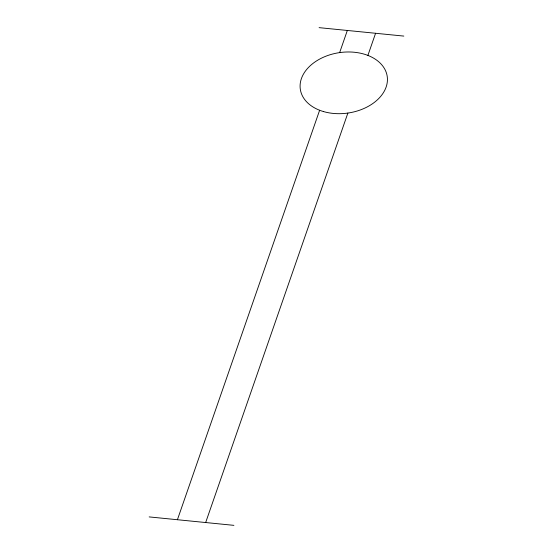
<?xml version="1.0" encoding="UTF-8"?>
<svg xmlns="http://www.w3.org/2000/svg" width="553" height="553" viewBox="0 0 553 553"><rect width="100%" height="100%" fill="white"/><g stroke="black" fill="none" stroke-linecap="round" stroke-linejoin="round"><path stroke-width="0.83" d="M177.416 519.723L319.627 110.261M339.653 52.597L347.339 30.463M205.661 522.537L347.872 113.075M367.897 55.411L375.584 33.277M319.095 27.65L403.828 36.09M149.172 516.91L233.905 525.35M323.45 111.554A43.929 30.512 -8.5 0 0 387.404 78.27A43.929 30.512 -8.5 0 0 320.429 58.68A43.929 30.512 -8.5 0 0 323.45 111.554"/></g></svg>
